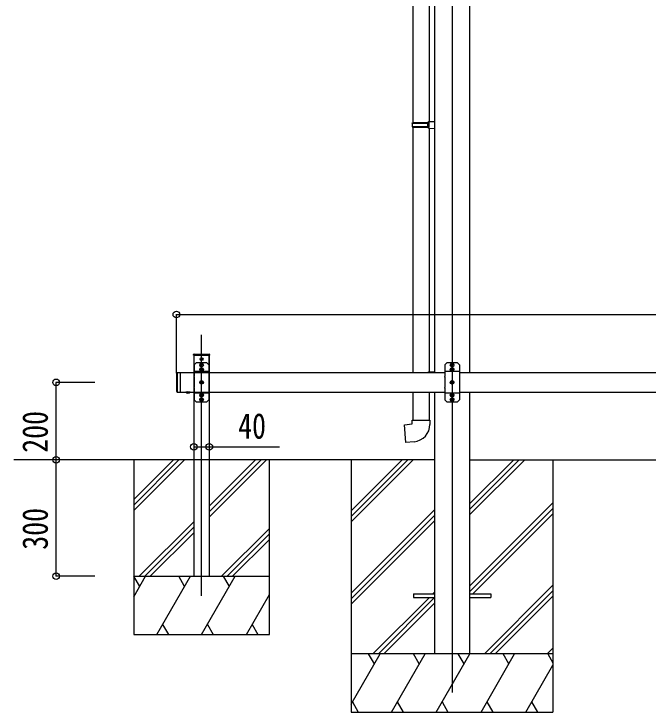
# Model space of a CAD drawing. Units: millimetres, scale not verified. Extents: x -10512 to 10512, y -7425 to 7425.
# Drawn here: x -2105 to -470, y -4252 to -2452 of the extents above; entities that cross this region are included whole.
import ezdxf
from ezdxf.enums import TextEntityAlignment as Align

# ---------------------------------------------------------------- set-up
doc = ezdxf.new("R2010")
doc.units = ezdxf.units.MM
doc.header["$LTSCALE"] = 30
for name, color, linetype in [('0-3_YKK_12', 2, 'Continuous'), ('0-4_YKK_13', 4, 'Continuous'), ('0-5_YKK_A1', 4, 'Continuous'), ('0-6_YKK_D', 6, 'Continuous')]:
    doc.layers.add(name, color=color, linetype=linetype)
doc.styles.add('ＭＳ ゴシック', font='')
doc.styles.get('ＭＳ ゴシック').set_extended_font_data('MS Gothic')

msp = doc.modelspace()

# ---------------------------------------------------------------- linework, layer by layer
at = {"layer": '0-3_YKK_12'}
for p, q in [((-975.35, -1501.5), (-975.35, -4201.5)), ((-1621.35, -3951.5), (-1621.35, -3279)), ((-1625.5, -3341.5), (-1617.2, -3341.5)), ((-1621.35, -3345.65), (-1621.35, -3337.35)), ((-1615.61, -3357), (-1627.08, -3357)), ((-1621.35, -3362.74), (-1621.35, -3351.27)), ((-1621.35, -3373.74), (-1621.35, -3362.27)), ((-969.61, -3357), (-981.08, -3357)), ((-975.35, -3362.74), (-975.35, -3351.27)), ((-975.35, -3373.74), (-975.35, -3362.27)), ((-1615.61, -3368), (-1627.08, -3368)), ((-969.61, -3368), (-981.08, -3368)), ((-1621.35, -3407.24), (-1621.35, -3395.77)), ((-975.35, -3407.24), (-975.35, -3395.77)), ((-1615.61, -3401.5), (-1627.08, -3401.5)), ((-969.61, -3401.5), (-981.08, -3401.5)), ((-1615.61, -3435), (-1627.08, -3435)), ((-1621.35, -3440.74), (-1621.35, -3429.27)), ((-969.61, -3435), (-981.08, -3435)), ((-975.35, -3440.74), (-975.35, -3429.27)), ((-1615.61, -3446), (-1627.08, -3446)), ((-1621.35, -3451.74), (-1621.35, -3440.27)), ((-969.61, -3446), (-981.08, -3446)), ((-975.35, -3451.74), (-975.35, -3440.27))]:
    msp.add_line(p, q, dxfattribs=at)
at = {"layer": '0-4_YKK_13'}
for p, q in [((-1076.55, -1987.56), (-1076.55, -2731.75)), ((-1034.55, -1990.12), (-1034.55, -2729.19)), ((-1078.55, -2733.75), (-1077.55, -2731.75)), ((-1078.55, -2733.75), (-1034.55, -2733.75)), ((-1078.55, -2733.75), (-1078.55, -2741.75)), ((-1077.55, -2731.75), (-1034.55, -2731.75)), ((-1039.03, -2733.75), (-1039.46, -2731.75)), ((-1036.55, -2729.25), (-1020.55, -2728.78)), ((-1036.55, -2731.25), (-1036.55, -2729.25)), ((-1036.55, -2731.25), (-1034.55, -2731.25)), ((-1020.55, -2728.78), (-1020.55, -2746.72)), ((-1078.55, -2741.75), (-1034.55, -2741.75)), ((-1078.55, -2741.75), (-1077.55, -2743.75)), ((-1077.55, -2743.75), (-1034.55, -2743.75)), ((-1076.55, -2743.75), (-1076.55, -3376.5)), ((-1036.55, -2746.25), (-1036.55, -2744.25)), ((-1036.55, -2746.25), (-1020.55, -2746.72)), ((-1034.55, -2746.31), (-1034.58, -3374.35)), ((-1640.76, -3329), (-1601.94, -3329)), ((-1641.85, -3331.5), (-1641.75, -3329.94)), ((-1640.85, -3331.5), (-1641.85, -3331.5)), ((-1640.85, -3331.5), (-1601.85, -3331.5)), ((-1623.4, -3341.15), (-1623.4, -3341.85)), ((-1623.4, -3341.15), (-1622.2, -3341.15)), ((-1623.4, -3341.85), (-1622.2, -3341.85)), ((-1621.7, -3339.45), (-1621, -3339.45)), ((-1621.7, -3339.45), (-1621.7, -3340.65)), ((-1621.7, -3342.35), (-1621.7, -3343.55)), ((-1621.7, -3343.55), (-1621, -3343.55)), ((-1621, -3339.45), (-1621, -3340.65)), ((-1621, -3342.35), (-1621, -3343.55)), ((-1620.5, -3341.15), (-1619.3, -3341.15)), ((-1620.5, -3341.85), (-1619.3, -3341.85)), ((-1619.3, -3341.15), (-1619.3, -3341.85)), ((-1635.35, -3351.5), (-1640.35, -3356.5)), ((-1640.35, -3356.5), (-1640.35, -3386.79)), ((-1622.06, -3351.5), (-1635.35, -3351.5)), ((-1623.73, -3357.6), (-1622.69, -3357.62)), ((-1623.72, -3356.41), (-1622.69, -3356.39)), ((-1622.69, -3356.39), (-1622.08, -3356.27)), ((-1622.69, -3357.62), (-1622.08, -3357.73)), ((-1621.96, -3355.67), (-1622.08, -3356.27)), ((-1621.96, -3358.34), (-1622.08, -3357.73)), ((-1621.94, -3354.63), (-1621.96, -3355.67)), ((-1621.94, -3359.38), (-1621.96, -3358.34)), ((-1620.76, -3354.63), (-1620.74, -3355.67)), ((-1620.76, -3359.38), (-1620.74, -3358.34)), ((-1620.74, -3355.67), (-1620.62, -3356.27)), ((-1620.74, -3358.34), (-1620.62, -3357.73)), ((-1607.35, -3351.5), (-1620.64, -3351.5)), ((-1620.01, -3356.39), (-1620.62, -3356.27)), ((-1620.01, -3357.62), (-1620.62, -3357.73)), ((-1618.97, -3356.41), (-1620.01, -3356.39)), ((-1618.97, -3357.6), (-1620.01, -3357.62)), ((-1607.35, -3351.5), (-1602.35, -3356.5)), ((-1602.35, -3356.5), (-1602.35, -3386.79)), ((-989.35, -3351.5), (-994.35, -3356.5)), ((-994.35, -3356.5), (-994.35, -3386.79)), ((-976.06, -3351.5), (-989.35, -3351.5)), ((-977.73, -3357.6), (-976.69, -3357.62)), ((-977.72, -3356.41), (-976.69, -3356.39)), ((-976.69, -3356.39), (-976.08, -3356.27)), ((-976.69, -3357.62), (-976.08, -3357.73)), ((-975.96, -3355.67), (-976.08, -3356.27)), ((-975.96, -3358.34), (-976.08, -3357.73)), ((-975.94, -3354.63), (-975.96, -3355.67)), ((-975.94, -3359.38), (-975.96, -3358.34)), ((-974.76, -3354.63), (-974.74, -3355.67)), ((-974.76, -3359.38), (-974.74, -3358.34)), ((-974.74, -3355.67), (-974.62, -3356.27)), ((-974.74, -3358.34), (-974.62, -3357.73)), ((-961.35, -3351.5), (-974.63, -3351.5)), ((-974.01, -3356.39), (-974.62, -3356.27)), ((-974.01, -3357.62), (-974.62, -3357.73)), ((-972.97, -3356.41), (-974.01, -3356.39)), ((-972.97, -3357.6), (-974.01, -3357.62)), ((-961.35, -3351.5), (-956.35, -3356.5)), ((-956.35, -3356.5), (-956.35, -3386.79)), ((-1686.35, -3378.5), (-1686.35, -3424.5)), ((-1684.35, -3376.5), (-1684.35, -3426.5)), ((-1676.35, -3376.5), (-1676.35, -3426.5)), ((-1602.35, -3373.9), (-1640.35, -3373.9)), ((-1623.73, -3368.6), (-1622.69, -3368.62)), ((-1623.72, -3367.41), (-1622.69, -3367.39)), ((-1622.69, -3367.39), (-1622.08, -3367.27)), ((-1622.69, -3368.62), (-1622.08, -3368.73)), ((-1621.96, -3366.67), (-1622.08, -3367.27)), ((-1621.96, -3369.34), (-1622.08, -3368.73)), ((-1621.94, -3365.63), (-1621.96, -3366.67)), ((-1621.94, -3370.38), (-1621.96, -3369.34)), ((-1620.76, -3365.63), (-1620.74, -3366.67)), ((-1620.76, -3370.38), (-1620.74, -3369.34)), ((-1620.74, -3366.67), (-1620.62, -3367.27)), ((-1620.74, -3369.34), (-1620.62, -3368.73)), ((-1620.01, -3367.39), (-1620.62, -3367.27)), ((-1620.01, -3368.62), (-1620.62, -3368.73)), ((-1618.97, -3367.41), (-1620.01, -3367.39)), ((-1618.97, -3368.6), (-1620.01, -3368.62)), ((-1036.55, -3374.41), (-1020.55, -3373.94)), ((-1036.55, -3376.41), (-1036.55, -3374.41)), ((-1036.55, -3376.41), (-1034.55, -3376.41)), ((-1034.55, -3376.5), (-1034.55, -3376.41)), ((-1020.55, -3373.94), (-1020.55, -3376.5)), ((-956.35, -3373.9), (-994.35, -3373.9)), ((-977.73, -3368.6), (-976.69, -3368.62)), ((-977.72, -3367.41), (-976.69, -3367.39)), ((-976.69, -3367.39), (-976.08, -3367.27)), ((-976.69, -3368.62), (-976.08, -3368.73)), ((-975.96, -3366.67), (-976.08, -3367.27)), ((-975.96, -3369.34), (-976.08, -3368.73)), ((-975.94, -3365.63), (-975.96, -3366.67)), ((-975.94, -3370.38), (-975.96, -3369.34)), ((-974.76, -3365.63), (-974.74, -3366.67)), ((-974.76, -3370.38), (-974.74, -3369.34)), ((-974.74, -3366.67), (-974.62, -3367.27)), ((-974.74, -3369.34), (-974.62, -3368.73)), ((-974.01, -3367.39), (-974.62, -3367.27)), ((-974.01, -3368.62), (-974.62, -3368.73)), ((-972.97, -3367.41), (-974.01, -3367.39)), ((-972.97, -3368.6), (-974.01, -3368.62)), ((-1640.35, -3388.22), (-1640.35, -3414.79)), ((-1623.72, -3400.91), (-1622.69, -3400.89)), ((-1622.69, -3400.89), (-1622.08, -3400.77)), ((-1621.96, -3400.17), (-1622.08, -3400.77)), ((-1621.94, -3399.13), (-1621.96, -3400.17)), ((-1620.76, -3399.13), (-1620.74, -3400.17)), ((-1620.74, -3400.17), (-1620.62, -3400.77)), ((-1620.01, -3400.89), (-1620.62, -3400.77)), ((-1618.97, -3400.91), (-1620.01, -3400.89)), ((-1602.35, -3388.22), (-1602.35, -3414.79)), ((-994.35, -3388.22), (-994.35, -3414.79)), ((-977.72, -3400.91), (-976.69, -3400.89)), ((-976.69, -3400.89), (-976.08, -3400.77)), ((-975.96, -3400.17), (-976.08, -3400.77)), ((-975.94, -3399.13), (-975.96, -3400.17)), ((-974.76, -3399.13), (-974.74, -3400.17)), ((-974.74, -3400.17), (-974.62, -3400.77)), ((-974.01, -3400.89), (-974.62, -3400.77)), ((-972.97, -3400.91), (-974.01, -3400.89)), ((-956.35, -3388.22), (-956.35, -3414.79)), ((-1640.35, -3416.22), (-1640.35, -3446.5)), ((-1623.73, -3402.1), (-1622.69, -3402.12)), ((-1622.69, -3402.12), (-1622.08, -3402.23)), ((-1621.96, -3402.84), (-1622.08, -3402.23)), ((-1621.94, -3403.88), (-1621.96, -3402.84)), ((-1620.76, -3403.88), (-1620.74, -3402.84)), ((-1620.74, -3402.84), (-1620.62, -3402.23)), ((-1620.01, -3402.12), (-1620.62, -3402.23)), ((-1618.97, -3402.1), (-1620.01, -3402.12)), ((-1602.35, -3416.22), (-1602.35, -3446.5)), ((-994.35, -3416.22), (-994.35, -3446.5)), ((-977.73, -3402.1), (-976.69, -3402.12)), ((-976.69, -3402.12), (-976.08, -3402.23)), ((-975.96, -3402.84), (-976.08, -3402.23)), ((-975.94, -3403.88), (-975.96, -3402.84)), ((-974.76, -3403.88), (-974.74, -3402.84)), ((-974.74, -3402.84), (-974.62, -3402.23)), ((-974.01, -3402.12), (-974.62, -3402.23)), ((-972.97, -3402.1), (-974.01, -3402.12)), ((-956.35, -3416.22), (-956.35, -3446.5)), ((-1686.35, -3424.5), (-1684.35, -3426.5)), ((-1684.35, -3426.5), (-1674.35, -3426.5)), ((-1650.45, -3426.5), (-1662.25, -3426.5)), ((-1662.25, -3426.5), (-1662.25, -3427.01)), ((-1650.45, -3426.5), (-1662.25, -3426.5)), ((-1662.25, -3426.5), (-1662.25, -3427.01)), ((-1650.45, -3427.01), (-1662.25, -3427.01)), ((-1650.45, -3427.01), (-1662.25, -3427.01)), ((-1653.85, -3426.5), (-1658.85, -3426.5)), ((-1653.85, -3426.5), (-1658.85, -3426.5)), ((-1650.45, -3426.5), (-1650.45, -3427.01)), ((-1650.45, -3426.5), (-1650.45, -3427.01)), ((-1602.35, -3429.1), (-1640.35, -3429.1)), ((-1623.73, -3435.6), (-1622.69, -3435.62)), ((-1623.72, -3434.41), (-1622.69, -3434.39)), ((-1622.69, -3434.39), (-1622.08, -3434.27)), ((-1622.69, -3435.62), (-1622.08, -3435.73)), ((-1621.96, -3433.67), (-1622.08, -3434.27)), ((-1621.96, -3436.34), (-1622.08, -3435.73)), ((-1621.94, -3432.63), (-1621.96, -3433.67)), ((-1621.94, -3437.38), (-1621.96, -3436.34)), ((-1620.76, -3432.63), (-1620.74, -3433.67)), ((-1620.76, -3437.38), (-1620.74, -3436.34)), ((-1620.74, -3433.67), (-1620.62, -3434.27)), ((-1620.74, -3436.34), (-1620.62, -3435.73)), ((-1620.01, -3434.39), (-1620.62, -3434.27)), ((-1620.01, -3435.62), (-1620.62, -3435.73)), ((-1618.97, -3434.41), (-1620.01, -3434.39)), ((-1618.97, -3435.6), (-1620.01, -3435.62)), ((-1076.55, -3426.5), (-1076.55, -3498.91)), ((-1034.55, -3426.5), (-1034.55, -3498.91)), ((-956.35, -3429.1), (-994.35, -3429.1)), ((-977.73, -3435.6), (-976.69, -3435.62)), ((-977.72, -3434.41), (-976.69, -3434.39)), ((-976.69, -3434.39), (-976.08, -3434.27)), ((-976.69, -3435.62), (-976.08, -3435.73)), ((-975.96, -3433.67), (-976.08, -3434.27)), ((-975.96, -3436.34), (-976.08, -3435.73)), ((-975.94, -3432.63), (-975.96, -3433.67)), ((-975.94, -3437.38), (-975.96, -3436.34)), ((-974.76, -3432.63), (-974.74, -3433.67)), ((-974.76, -3437.38), (-974.74, -3436.34)), ((-974.74, -3433.67), (-974.62, -3434.27)), ((-974.74, -3436.34), (-974.62, -3435.73)), ((-974.01, -3434.39), (-974.62, -3434.27)), ((-974.01, -3435.62), (-974.62, -3435.73)), ((-972.97, -3434.41), (-974.01, -3434.39)), ((-972.97, -3435.6), (-974.01, -3435.62)), ((-1635.35, -3451.5), (-1640.35, -3446.5)), ((-1635.35, -3451.5), (-1622.06, -3451.5)), ((-1623.73, -3446.6), (-1622.69, -3446.62)), ((-1623.72, -3445.41), (-1622.69, -3445.39)), ((-1622.69, -3445.39), (-1622.08, -3445.27)), ((-1622.69, -3446.62), (-1622.08, -3446.73)), ((-1621.96, -3444.67), (-1622.08, -3445.27)), ((-1621.96, -3447.34), (-1622.08, -3446.73)), ((-1621.94, -3443.63), (-1621.96, -3444.67)), ((-1621.94, -3448.38), (-1621.96, -3447.34)), ((-1620.76, -3443.63), (-1620.74, -3444.67)), ((-1620.76, -3448.38), (-1620.74, -3447.34)), ((-1620.74, -3444.67), (-1620.62, -3445.27)), ((-1620.74, -3447.34), (-1620.62, -3446.73)), ((-1620.64, -3451.5), (-1607.35, -3451.5)), ((-1620.01, -3445.39), (-1620.62, -3445.27)), ((-1620.01, -3446.62), (-1620.62, -3446.73)), ((-1618.97, -3445.41), (-1620.01, -3445.39)), ((-1618.97, -3446.6), (-1620.01, -3446.62)), ((-1607.35, -3451.5), (-1602.35, -3446.5)), ((-989.35, -3451.5), (-994.35, -3446.5)), ((-989.35, -3451.5), (-976.06, -3451.5)), ((-977.73, -3446.6), (-976.69, -3446.62)), ((-977.72, -3445.41), (-976.69, -3445.39)), ((-976.69, -3445.39), (-976.08, -3445.27)), ((-976.69, -3446.62), (-976.08, -3446.73)), ((-975.96, -3444.67), (-976.08, -3445.27)), ((-975.96, -3447.34), (-976.08, -3446.73)), ((-975.94, -3443.63), (-975.96, -3444.67)), ((-975.94, -3448.38), (-975.96, -3447.34)), ((-974.76, -3443.63), (-974.74, -3444.67)), ((-974.76, -3448.38), (-974.74, -3447.34)), ((-974.74, -3444.67), (-974.62, -3445.27)), ((-974.74, -3447.34), (-974.62, -3446.73)), ((-974.63, -3451.5), (-961.35, -3451.5)), ((-974.01, -3445.39), (-974.62, -3445.27)), ((-974.01, -3446.62), (-974.62, -3446.73)), ((-972.97, -3445.41), (-974.01, -3445.39)), ((-972.97, -3446.6), (-974.01, -3446.62)), ((-961.35, -3451.5), (-956.35, -3446.5)), ((-1078.55, -3498.91), (-1032.55, -3498.91)), ((-1078.55, -3508.91), (-1078.55, -3498.91)), ((-1032.55, -3498.91), (-1032.55, -3509.82)), ((-1075.35, -3947), (-1075.35, -3956)), ((-1075.35, -3947), (-1020.55, -3947)), ((-1075.35, -3956), (-1020.55, -3956)), ((-930.15, -3947), (-875.35, -3947)), ((-930.15, -3956), (-875.35, -3956)), ((-875.35, -3947), (-875.35, -3956))]:
    msp.add_line(p, q, dxfattribs=at)
for points in [[(-1039.03, -2733.75), (-1039.03, -2741.75), (-1039.46, -2743.75)], [(-1036.55, -2744.25), (-1034.55, -2744.25), (-1034.55, -2731.25)], [(-1600.95, -3329.94), (-1600.85, -3331.5), (-1601.85, -3331.5)], [(-1686.35, -3378.5), (-1684.35, -3376.5), (-1674.35, -3376.5)], [(-1658.8, -3429.22), (-1657.5, -3426.55), (-1656.35, -3425.94)], [(-1658.8, -3429.22), (-1657.5, -3426.55), (-1656.35, -3425.94)], [(-1653.9, -3429.22), (-1655.2, -3426.55), (-1656.35, -3425.94)], [(-1653.9, -3429.22), (-1655.2, -3426.55), (-1656.35, -3425.94)], [(-1073.63, -3554.65), (-1094.46, -3556.48), (-1098.47, -3510.65), (-1078.55, -3508.91)]]:
    msp.add_lwpolyline(points, dxfattribs=at)
for centre, radius in [((-1621.35, -3341.5), 3.75), ((-1621.35, -3357), 4.74), ((-1621.35, -3368), 4.74), ((-975.35, -3357), 4.74), ((-975.35, -3368), 4.74), ((-1621.35, -3401.5), 4.74), ((-975.35, -3401.5), 4.74), ((-1621.35, -3435), 4.74), ((-975.35, -3435), 4.74), ((-1621.35, -3446), 4.74), ((-975.35, -3446), 4.74)]:
    msp.add_circle(centre, radius, dxfattribs=at)
for centre, radius, start, end in [((-1640.76, -3330), 1, 90, 176.5), ((-1601.94, -3330), 1, 3.5, 90), ((-1622.2, -3340.65), 0.5, 270, 0), ((-1622.2, -3342.35), 0.5, 0, 90), ((-1620.5, -3340.65), 0.5, 180, 270), ((-1620.5, -3342.35), 0.5, 90, 180), ((-1621.35, -3357), 2.45, 165.9892, 194.0108), ((-1621.35, -3350.8), 1, 224.427, 315.573), ((-1621.35, -3357), 2.45, 75.9892, 104.0108), ((-1621.35, -3357), 2.45, 255.9892, 284.0108), ((-1621.35, -3357), 2.45, 345.9892, 14.0108), ((-975.35, -3357), 2.45, 165.9892, 194.0108), ((-975.35, -3350.8), 1, 224.427, 315.573), ((-975.35, -3357), 2.45, 75.9892, 104.0108), ((-975.35, -3357), 2.45, 255.9892, 284.0108), ((-975.35, -3357), 2.45, 345.9892, 14.0108), ((-1621.35, -3368), 2.45, 165.9892, 194.0108), ((-1621.35, -3368), 2.45, 75.9892, 104.0108), ((-1621.35, -3368), 2.45, 255.9892, 284.0108), ((-1621.35, -3368), 2.45, 345.9892, 14.0108), ((-975.35, -3368), 2.45, 165.9892, 194.0108), ((-975.35, -3368), 2.45, 75.9892, 104.0108), ((-975.35, -3368), 2.45, 255.9892, 284.0108), ((-975.35, -3368), 2.45, 345.9892, 14.0108), ((-1641.05, -3387.5), 1, 314.427, 45.573), ((-1621.35, -3401.5), 2.45, 165.9892, 194.0108), ((-1621.35, -3401.5), 2.45, 75.9892, 104.0108), ((-1621.35, -3401.5), 2.45, 345.9892, 14.0108), ((-1601.65, -3387.5), 1, 134.427, 225.573), ((-995.05, -3387.5), 1, 314.427, 45.573), ((-975.35, -3401.5), 2.45, 165.9892, 194.0108), ((-975.35, -3401.5), 2.45, 75.9892, 104.0108), ((-975.35, -3401.5), 2.45, 345.9892, 14.0108), ((-955.65, -3387.5), 1, 134.427, 225.573), ((-1641.05, -3415.5), 1, 314.427, 45.573), ((-1621.35, -3401.5), 2.45, 255.9892, 284.0108), ((-1601.65, -3415.5), 1, 134.427, 225.573), ((-995.05, -3415.5), 1, 314.427, 45.573), ((-975.35, -3401.5), 2.45, 255.9892, 284.0108), ((-955.65, -3415.5), 1, 134.427, 225.573), ((-1656.35, -3421.59), 8.02, 222.61678, 317.38322), ((-1656.35, -3421.59), 8.02, 222.61678, 317.38322), ((-1621.35, -3435), 2.45, 165.9892, 194.0108), ((-1621.35, -3435), 2.45, 75.9892, 104.0108), ((-1621.35, -3435), 2.45, 255.9892, 284.0108), ((-1621.35, -3435), 2.45, 345.9892, 14.0108), ((-975.35, -3435), 2.45, 165.9892, 194.0108), ((-975.35, -3435), 2.45, 75.9892, 104.0108), ((-975.35, -3435), 2.45, 255.9892, 284.0108), ((-975.35, -3435), 2.45, 345.9892, 14.0108), ((-1621.35, -3446), 2.45, 165.9892, 194.0108), ((-1621.35, -3452.2), 1, 44.427, 135.573), ((-1621.35, -3446), 2.45, 75.9892, 104.0108), ((-1621.35, -3446), 2.45, 255.9892, 284.0108), ((-1621.35, -3446), 2.45, 345.9892, 14.0108), ((-975.35, -3446), 2.45, 165.9892, 194.0108), ((-975.35, -3452.2), 1, 44.427, 135.573), ((-975.35, -3446), 2.45, 75.9892, 104.0108), ((-975.35, -3446), 2.45, 255.9892, 284.0108), ((-975.35, -3446), 2.45, 345.9892, 14.0108), ((-1077.55, -3509.82), 45, 275, 0)]:
    msp.add_arc(centre, radius, start, end, dxfattribs=at)
at = {"layer": '0-5_YKK_A1'}
for p, q in [((-1020.55, -1675.12), (-1020.55, -3376.5)), ((-930.15, -1675.12), (-930.15, -3376.5)), ((-1641.35, -3331.5), (-1601.35, -3331.5)), ((-1641.35, -3331.5), (-1641.35, -3901.5)), ((-1601.35, -3356.84), (-1601.35, -3331.5)), ((-1601.35, -3331.5), (-1601.35, -3901.5)), ((-1676.35, -3376.5), (-994.35, -3376.5)), ((-956.35, -3376.5), (437.65, -3376.5)), ((-1676.35, -3426.5), (-994.35, -3426.5)), ((-1020.55, -3426.5), (-1020.55, -4101.5)), ((-956.35, -3426.5), (437.65, -3426.5)), ((-930.15, -3426.5), (-930.15, -4101.5)), ((-1020.55, -3601.5), (-2105.03, -3601.5)), ((-1796.35, -3601.5), (-1796.35, -4051.5)), ((-1796.35, -3703.85), (-1694, -3601.5)), ((-1796.35, -3717.99), (-1679.86, -3601.5)), ((-1796.35, -3732.14), (-1665.72, -3601.5)), ((-1601.35, -3749.27), (-1453.58, -3601.5)), ((-1601.35, -3735.13), (-1467.72, -3601.5)), ((-1601.35, -3720.98), (-1481.87, -3601.5)), ((-1446.35, -4051.5), (-1446.35, -3601.5)), ((-1235.35, -3601.5), (-1235.35, -4251.5)), ((-1235.35, -3733.01), (-1103.85, -3601.5)), ((-1235.35, -3747.15), (-1089.7, -3601.5)), ((-1235.35, -3761.29), (-1075.56, -3601.5)), ((-930.15, -3601.5), (411.45, -3601.5)), ((-930.15, -3743.43), (-788.22, -3601.5)), ((-930.15, -3729.29), (-802.36, -3601.5)), ((-930.15, -3715.15), (-816.5, -3601.5)), ((-715.35, -3601.5), (-715.35, -4251.5)), ((-930.15, -3927.28), (-715.35, -3712.48)), ((-1235.35, -3945.14), (-1020.55, -3730.34)), ((-930.15, -3941.42), (-715.35, -3726.62)), ((-921.59, -3947), (-715.35, -3740.77)), ((-1781.87, -3901.5), (-1641.35, -3760.98)), ((-1235.35, -3959.28), (-1020.55, -3744.48)), ((-1235.35, -3973.42), (-1020.55, -3758.62)), ((-1767.73, -3901.5), (-1641.35, -3775.13)), ((-1569.74, -3901.5), (-1446.35, -3778.12)), ((-1753.59, -3901.5), (-1641.35, -3789.27)), ((-1555.6, -3901.5), (-1446.35, -3792.26)), ((-1541.45, -3901.5), (-1446.35, -3806.4)), ((-1796.35, -3954.62), (-1765.68, -3901.5)), ((-1796.35, -3901.5), (-1446.35, -3901.5)), ((-1780.68, -3927.49), (-1795.69, -3901.5)), ((-1736.82, -4051.5), (-1650.21, -3901.5)), ((-1665.21, -3927.49), (-1680.22, -3901.5)), ((-1641.35, -3901.5), (-1601.35, -3901.5)), ((-1621.35, -4051.5), (-1534.74, -3901.5)), ((-1549.74, -3927.49), (-1564.75, -3901.5)), ((-892.24, -4101.5), (-715.35, -3924.61)), ((-878.1, -4101.5), (-715.35, -3938.76)), ((-1505.88, -4051.5), (-1446.35, -3948.4)), ((-1179.58, -4101.5), (-1034.08, -3956)), ((-1165.44, -4101.5), (-1020.55, -3956.61)), ((-1025.08, -3947), (-1020.55, -3942.47)), ((-863.96, -4101.5), (-715.35, -3952.9)), ((-1151.3, -4101.5), (-1020.55, -3970.75)), ((-1721.82, -4025.52), (-1706.82, -4051.5)), ((-1606.35, -4025.52), (-1591.35, -4051.5)), ((-1490.88, -4025.52), (-1475.88, -4051.5)), ((-1796.35, -4051.5), (-1446.35, -4051.5)), ((-715.35, -4101.5), (-1235.35, -4101.5)), ((-1235.35, -4231.02), (-1160.57, -4101.5)), ((-1175.57, -4127.49), (-1190.58, -4101.5)), ((-1131.71, -4251.5), (-1045.1, -4101.5)), ((-1060.1, -4127.49), (-1075.1, -4101.5)), ((-1016.23, -4251.5), (-929.63, -4101.5)), ((-944.63, -4127.48), (-959.63, -4101.5)), ((-900.76, -4251.5), (-814.16, -4101.5)), ((-829.16, -4127.48), (-844.16, -4101.5)), ((-730.11, -4101.5), (-715.35, -4086.74)), ((-728.69, -4101.5), (-715.35, -4124.61)), ((-715.97, -4101.5), (-715.35, -4100.89)), ((-785.29, -4251.5), (-715.35, -4130.35)), ((-1232.18, -4225.52), (-1217.18, -4251.5)), ((-1116.71, -4225.52), (-1101.71, -4251.5)), ((-1001.24, -4225.52), (-986.24, -4251.5)), ((-885.77, -4225.52), (-870.77, -4251.5)), ((-770.3, -4225.52), (-755.3, -4251.5)), ((-1235.35, -4251.5), (-715.35, -4251.5))]:
    msp.add_line(p, q, dxfattribs=at)
at = {"layer": '0-6_YKK_D'}
for p, q in [((-1686.35, -3377.5), (-1686.35, -3225.5)), ((-1686.35, -3226.5), (1167.65, -3226.5)), ((-1896.35, -3401.5), (-1997.35, -3401.5)), ((-1996.35, -3601.5), (-1996.35, -3401.5)), ((-1896.35, -3601.5), (-1997.35, -3601.5)), ((-1896.35, -3601.5), (-1997.35, -3601.5)), ((-1996.35, -3901.5), (-1996.35, -3601.5)), ((-1896.35, -3901.5), (-1997.35, -3901.5))]:
    msp.add_line(p, q, dxfattribs=at)
msp.add_lwpolyline([(-1641.35, -3567.94), (-1601.35, -3567.94), (-1420.15, -3567.94)], dxfattribs=at)
for centre in [(-1686.35, -3226.5), (-1996.35, -3401.5), (-1641.35, -3567.94), (-1601.35, -3567.94), (-1996.35, -3601.5), (-1996.35, -3601.5), (-1996.35, -3901.5)]:
    msp.add_circle(centre, 8.5, dxfattribs=at)

# ---------------------------------------------------------------- texts
at = {"layer": '0-6_YKK_D', "style": 'ＭＳ ゴシック', "width": 0.8}
for s, p in [('200', (-1998.02, -3583.1)), ('300', (-1998.02, -3833.1))]:
    msp.add_text(s, height=65.98, rotation=90, dxfattribs=at).set_placement(p, align=Align.BOTTOM_LEFT)
msp.add_text('40', height=65.98, dxfattribs=at).set_placement((-1527.05, -3566.64), align=Align.BOTTOM_LEFT)

doc.saveas('drawing.dxf')
